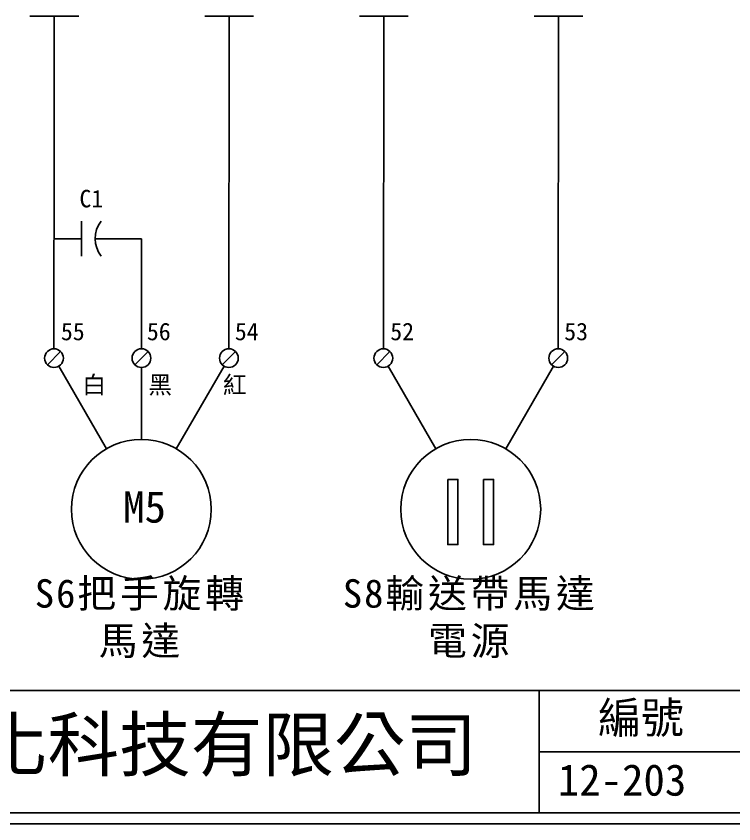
# Model space of a CAD drawing. Extents: x 10 to 297, y 3 to 207.
# Drawn here: x 85.9 to 168, y 3 to 95.4 of the extents above; entities that cross this region are included whole.
import ezdxf

# ---------------------------------------------------------------- set-up
doc = ezdxf.new("R2010")
doc.units = 0
doc.layers.get('0').update_dxf_attribs({"linetype": 'CONTINUOUS'})
doc.layers.add('圖框層', color=7, linetype='CONTINUOUS')
doc.layers.add('標尺寸層', color=3, linetype='CONTINUOUS')
doc.styles.add('STSL', font='KAIU.TTF')
doc.styles.add('標楷體', font='KAIU.TTF')

msp = doc.modelspace()

# ---------------------------------------------------------------- linework, layer by layer
for p, q in [((90.293, 82.285), (90.293, 95.419)), ((110.293, 95.419), (110.256, 57.361)), ((127.956, 95.419), (127.918, 57.361)), ((147.956, 95.419), (147.919, 57.361)), ((90.293, 82.285), (90.255, 57.361)), ((93.412, 67.949), (93.412, 71.949)), ((93.412, 69.949), (90.264, 69.952)), ((94.961, 69.948), (100.255, 69.948)), ((100.27, 69.948), (100.255, 57.361)), ((91.013, 57.047), (89.498, 55.532)), ((101.013, 57.047), (99.498, 55.532)), ((111.013, 57.047), (109.498, 55.532)), ((128.676, 57.047), (127.161, 55.532)), ((148.676, 57.047), (147.161, 55.532)), ((96.244, 45.917), (90.791, 55.362)), ((100.243, 55.219), (100.244, 54.63)), ((100.244, 46.989), (100.244, 54.63)), ((104.244, 45.917), (109.703, 55.372)), ((133.907, 45.917), (128.454, 55.362)), ((141.907, 45.917), (147.366, 55.372))]:
    msp.add_line(p, q)
for centre, radius in [((90.255, 56.29), 1.071), ((100.255, 56.29), 1.071), ((110.255, 56.29), 1.071), ((127.918, 56.29), 1.071), ((147.918, 56.29), 1.071), ((100.244, 38.989), 8), ((137.907, 38.989), 8)]:
    msp.add_circle(centre, radius)
msp.add_arc((98.187, 69.953), 3.226, 141.77552, 218.40176)
at = {"layer": '圖框層', "color": 7}
for p, q in [((11.25, 18.25), (295.75, 18.25)), ((145.75, 4.25), (145.75, 18.25)), ((145.75, 11.25), (295.75, 11.25)), ((11.25, 4.25), (295.75, 4.25)), ((10, 3), (297, 3))]:
    msp.add_line(p, q, dxfattribs=at)
at = {"layer": '標尺寸層', "color": 7}
for p, q in [((87.509, 95.419), (93.077, 95.419)), ((107.509, 95.419), (113.077, 95.419)), ((125.172, 95.419), (130.74, 95.419)), ((145.172, 95.419), (150.74, 95.419))]:
    msp.add_line(p, q, dxfattribs=at)
for points in [[(135.28, 42.419), (136.437, 42.419), (136.437, 34.945), (135.28, 34.945)], [(139.367, 42.419), (140.524, 42.419), (140.524, 34.945), (139.367, 34.945)]]:
    msp.add_lwpolyline(points, close=True, dxfattribs=at)

# ---------------------------------------------------------------- texts
at = {"color": 0, "char_height": 3.25, "width": 30.80907, "attachment_point": 2, "style": '標楷體'}
for s, insert in [('{\\T1.1;S6把手旋轉\\P馬達}', (100.244, 30.989)), ('{\\T1.1;S8輸送帶馬達電源}', (137.907, 30.989))]:
    msp.add_mtext(s, dxfattribs=dict(at, insert=insert))
at = {"layer": '圖框層', "color": 4, "style": 'STSL'}
for s, height, p in [('C1', 2, (93.167, 73.543)), ('55', 2, (91.044, 58.336)), ('56', 2, (100.878, 58.336)), ('54', 2, (110.937, 58.336)), ('52', 2, (128.707, 58.336)), ('53', 2, (148.6, 58.336)), ('白', 2, (93.484, 52.233)), ('紅', 2, (109.561, 52.233)), ('黑', 2, (101.028, 52.233)), ('M5', 3.6, (98.159, 37.466)), ('編號', 3.6, (152.465, 13.337)), ('泓陞自動化科技有限公司', 6, (48.604, 9.076)), ('12-203', 3.6, (147.864, 6.224))]:
    msp.add_text(s, height=height, dxfattribs=at).set_placement(p)

doc.saveas('drawing.dxf')
